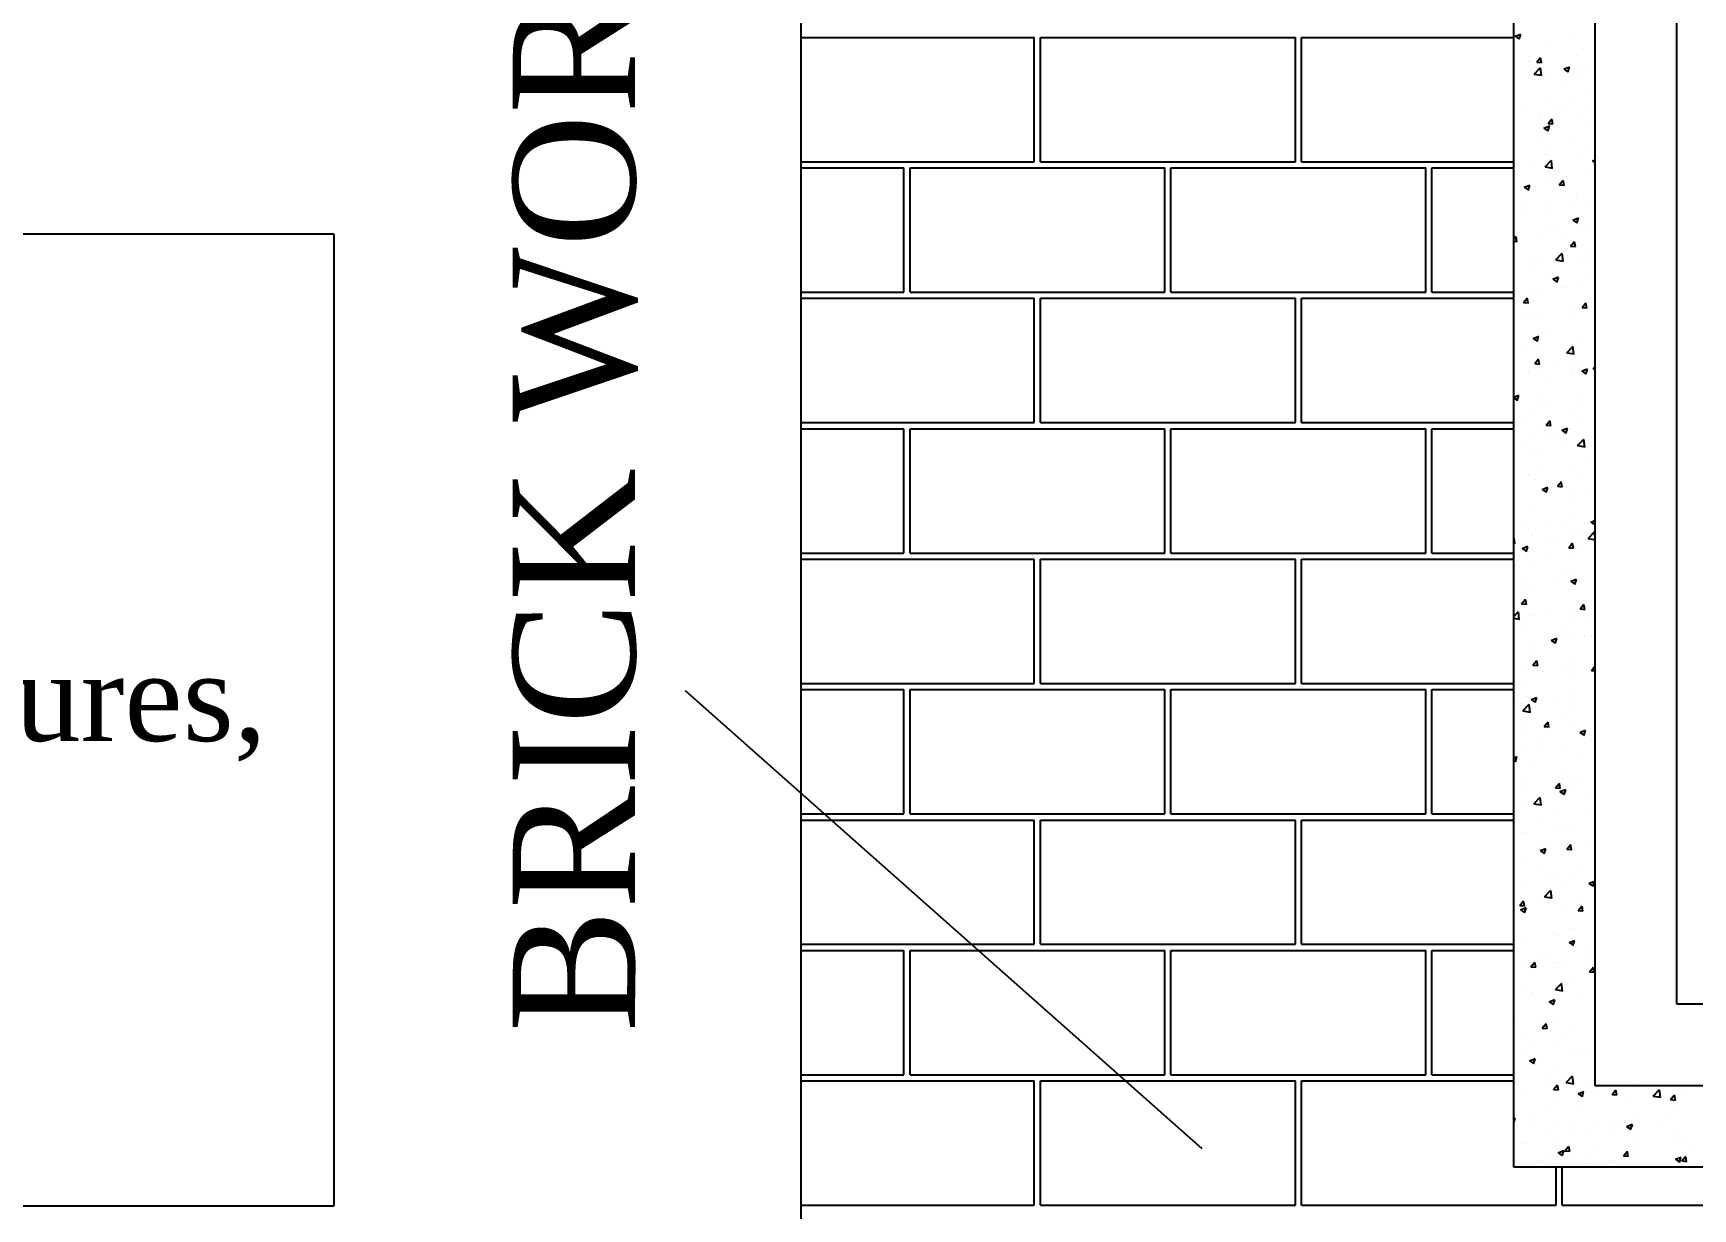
# Model space of a CAD drawing. Header units: metres. Extents: x 605 to 716, y 216 to 296.
# Drawn here: x 618.302 to 621.164, y 219.4 to 221.427 of the extents above; entities that cross this region are included whole.
import ezdxf

# ---------------------------------------------------------------- set-up
doc = ezdxf.new("R2010")
doc.units = ezdxf.units.M
doc.layers.add('1', color=1, linetype='Continuous')
doc.styles.add('ROMANTIC', font='romantic.ttf', dxfattribs={"width": 0.8})
doc.styles.add('TIMES', font='times.ttf', dxfattribs={"height": 9})

# ---------------------------------------------------------------- blocks, each defined once
blk = doc.blocks.new('A$C1A3C141D')
at = {"color": 0}
for p, q in [((61.17, -365.14), (61.17, -129.52)), ((121.99, -305.35), (121.99, -173.11)), ((128.95, -298.39), (128.95, -173.11)), ((135.91, -291.43), (135.91, -180.07)), ((-385.41, -225.66), (21.27, -225.66)), ((21.27, -225.66), (21.27, -308.68)), ((51.26, -264.66), (95.38, -303.75)), ((233.35, -291.43), (135.91, -291.43)), ((240.31, -298.39), (128.95, -298.39)), ((247.27, -305.35), (121.99, -305.35)), ((21.27, -308.68), (-385.41, -308.68))]:
    blk.add_line(p, q, dxfattribs=at)
at = {"color": 4}
for p, q in [((61.17, -208.9), (81.07, -208.9)), ((81.07, -219.51), (81.07, -208.9)), ((81.6, -208.9), (103.35, -208.9)), ((81.6, -219.51), (81.6, -208.9)), ((103.35, -219.51), (103.35, -208.9)), ((103.87, -208.9), (121.99, -208.9)), ((103.87, -219.51), (103.87, -208.9)), ((61.17, -219.51), (81.07, -219.51)), ((81.6, -219.51), (103.35, -219.51)), ((103.87, -219.51), (121.99, -219.51)), ((61.17, -220.03), (69.94, -220.03)), ((69.94, -230.64), (69.94, -220.03)), ((70.46, -220.03), (92.21, -220.03)), ((70.46, -230.64), (70.46, -220.03)), ((92.21, -230.64), (92.21, -220.03)), ((92.73, -220.03), (114.48, -220.03)), ((92.73, -230.64), (92.73, -220.03)), ((114.48, -230.64), (114.48, -220.03)), ((115, -220.03), (121.99, -220.03)), ((115, -230.64), (115, -220.03)), ((61.17, -230.64), (69.94, -230.64)), ((70.46, -230.64), (92.21, -230.64)), ((92.73, -230.64), (114.48, -230.64)), ((115, -230.64), (121.99, -230.64)), ((61.17, -231.17), (81.07, -231.17)), ((81.07, -241.78), (81.07, -231.17)), ((81.6, -231.17), (103.35, -231.17)), ((81.6, -241.78), (81.6, -231.17)), ((103.35, -241.78), (103.35, -231.17)), ((103.87, -231.17), (121.99, -231.17)), ((103.87, -241.78), (103.87, -231.17)), ((61.17, -241.78), (81.07, -241.78)), ((81.6, -241.78), (103.35, -241.78)), ((103.87, -241.78), (121.99, -241.78)), ((61.17, -242.3), (69.94, -242.3)), ((69.94, -252.92), (69.94, -242.3)), ((70.46, -242.3), (92.21, -242.3)), ((70.46, -252.92), (70.46, -242.3)), ((92.21, -252.92), (92.21, -242.3)), ((92.73, -242.3), (114.48, -242.3)), ((92.73, -252.92), (92.73, -242.3)), ((114.48, -252.92), (114.48, -242.3)), ((115, -242.3), (121.99, -242.3)), ((115, -252.92), (115, -242.3)), ((61.17, -252.92), (69.94, -252.92)), ((61.17, -253.44), (81.07, -253.44)), ((70.46, -252.92), (92.21, -252.92)), ((81.07, -264.05), (81.07, -253.44)), ((81.6, -253.44), (103.35, -253.44)), ((81.6, -264.05), (81.6, -253.44)), ((92.73, -252.92), (114.48, -252.92)), ((103.35, -264.05), (103.35, -253.44)), ((103.87, -253.44), (121.99, -253.44)), ((103.87, -264.05), (103.87, -253.44)), ((115, -252.92), (121.99, -252.92)), ((61.17, -264.05), (81.07, -264.05)), ((61.17, -264.57), (69.94, -264.57)), ((69.94, -275.19), (69.94, -264.57)), ((70.46, -264.57), (92.21, -264.57)), ((70.46, -275.19), (70.46, -264.57)), ((81.6, -264.05), (103.35, -264.05)), ((92.21, -275.19), (92.21, -264.57)), ((92.73, -264.57), (114.48, -264.57)), ((92.73, -275.19), (92.73, -264.57)), ((103.87, -264.05), (121.99, -264.05)), ((114.48, -275.19), (114.48, -264.57)), ((115, -264.57), (121.99, -264.57)), ((115, -275.19), (115, -264.57)), ((61.17, -275.19), (69.94, -275.19)), ((61.17, -275.71), (81.07, -275.71)), ((70.46, -275.19), (92.21, -275.19)), ((81.07, -286.32), (81.07, -275.71)), ((81.6, -286.32), (81.6, -275.71)), ((81.6, -275.71), (103.35, -275.71)), ((92.73, -275.19), (114.48, -275.19)), ((103.35, -286.32), (103.35, -275.71)), ((103.87, -286.32), (103.87, -275.71)), ((103.87, -275.71), (121.99, -275.71)), ((115, -275.19), (121.99, -275.19)), ((61.17, -286.32), (81.07, -286.32)), ((61.17, -286.85), (69.94, -286.85)), ((69.94, -297.46), (69.94, -286.85)), ((70.46, -286.85), (92.21, -286.85)), ((70.46, -297.46), (70.46, -286.85)), ((81.6, -286.32), (103.35, -286.32)), ((92.21, -297.46), (92.21, -286.85)), ((92.73, -286.85), (114.48, -286.85)), ((92.73, -297.46), (92.73, -286.85)), ((103.87, -286.32), (121.99, -286.32)), ((114.48, -297.46), (114.48, -286.85)), ((115, -286.85), (121.99, -286.85)), ((115, -297.46), (115, -286.85)), ((61.17, -297.46), (69.94, -297.46)), ((70.46, -297.46), (92.21, -297.46)), ((92.73, -297.46), (114.48, -297.46)), ((115, -297.46), (121.99, -297.46)), ((61.17, -297.98), (81.07, -297.98)), ((81.07, -308.6), (81.07, -297.98)), ((81.6, -297.98), (103.35, -297.98)), ((81.6, -308.6), (81.6, -297.98)), ((103.35, -308.6), (103.35, -297.98)), ((103.87, -297.98), (121.99, -297.98)), ((103.87, -308.6), (103.87, -297.98)), ((125.62, -308.6), (125.62, -305.35)), ((126.14, -308.6), (126.14, -305.35)), ((61.17, -308.6), (81.07, -308.6)), ((81.6, -308.6), (103.35, -308.6)), ((103.87, -308.6), (125.62, -308.6)), ((126.14, -308.6), (147.89, -308.6))]:
    blk.add_line(p, q, dxfattribs=at)
at = {"color": 2}
for p, q in [((122.11, -208.79), (122.59, -208.61)), ((122.11, -208.79), (122.45, -209.03)), ((122.45, -209.06), (122.59, -208.64)), ((125.13, -209.6), (125.13, -209.6)), ((126.89, -208.63), (126.89, -208.63)), ((128.7, -209.11), (128.7, -209.11)), ((123.3, -210.97), (123.3, -210.97)), ((123.38, -210.54), (123.38, -210.54)), ((123.95, -211.01), (124.29, -210.61)), ((123.95, -211.01), (124.37, -211.05)), ((124.36, -211.09), (124.28, -210.65)), ((127.36, -210.28), (127.36, -210.28)), ((127.78, -209.96), (127.78, -209.96)), ((123.75, -212.03), (124.29, -211.46)), ((123.75, -212.03), (124.37, -212.12)), ((124.04, -211.23), (124.04, -211.23)), ((124.36, -212.15), (124.28, -211.49)), ((125.04, -211.91), (125.04, -211.91)), ((126.26, -211.6), (126.75, -211.41)), ((126.26, -211.6), (126.61, -211.83)), ((126.6, -211.86), (126.74, -211.44)), ((127.69, -212.48), (127.69, -212.48)), ((127.76, -211.39), (127.76, -211.39)), ((128.62, -211.42), (128.62, -211.42)), ((128.94, -211.45), (128.95, -211.45)), ((128.94, -211.45), (128.95, -211.45)), ((125.95, -212.71), (125.95, -212.71)), ((128.53, -213.74), (128.53, -213.74)), ((122.69, -214.79), (122.69, -214.79)), ((123.02, -215.13), (123.02, -215.13)), ((124.96, -214.23), (124.96, -214.23)), ((125.86, -215.22), (125.86, -215.22)), ((126.4, -214.95), (126.4, -214.95)), ((127.07, -214.43), (127.07, -214.43)), ((128.49, -214.88), (128.49, -214.88)), ((124.11, -215.45), (124.11, -215.45)), ((124.15, -215.72), (124.15, -215.72)), ((124.57, -216.64), (125.06, -216.46)), ((124.57, -216.64), (124.91, -216.88)), ((124.68, -216.65), (124.68, -216.65)), ((124.87, -216.55), (124.87, -216.55)), ((124.91, -216.91), (125.05, -216.49)), ((124.92, -216.25), (125.25, -215.85)), ((124.92, -216.25), (125.33, -216.29)), ((125.33, -216.32), (125.25, -215.88)), ((127.87, -215.88), (127.87, -215.88)), ((128.45, -216.06), (128.45, -216.06)), ((128.74, -215.96), (128.74, -215.96)), ((124.03, -217.97), (124.03, -217.97)), ((126.66, -217.62), (126.66, -217.62)), ((122.28, -218.2), (122.28, -218.2)), ((124.67, -219.96), (125.21, -219.39)), ((124.79, -218.86), (124.79, -218.86)), ((125.02, -218.48), (125.02, -218.48)), ((125.28, -220.08), (125.21, -219.42)), ((127.34, -219.09), (127.34, -219.09)), ((128.36, -218.37), (128.36, -218.37)), ((128.72, -219.45), (128.95, -219.36)), ((128.72, -219.45), (128.95, -219.6)), ((128.73, -218.64), (128.73, -218.64)), ((122.19, -220.71), (122.19, -220.71)), ((123.28, -219.79), (123.28, -219.79)), ((124.67, -219.96), (125.29, -220.05)), ((124.83, -220.37), (124.83, -220.37)), ((128.28, -220.69), (128.28, -220.69)), ((122.87, -221.69), (123.36, -221.5)), ((122.87, -221.69), (123.22, -221.92)), ((123.22, -221.96), (123.36, -221.54)), ((123.66, -222.04), (123.66, -222.04)), ((124.7, -221.18), (124.7, -221.18)), ((125.88, -221.48), (126.22, -221.08)), ((125.88, -221.48), (126.3, -221.52)), ((126.29, -221.56), (126.21, -221.12)), ((127.38, -222.2), (127.38, -222.2)), ((123, -223.11), (123, -223.11)), ((124.62, -223.5), (124.62, -223.5)), ((125.13, -222.98), (125.13, -222.98)), ((127.05, -223.24), (127.05, -223.24)), ((127.4, -222.53), (127.4, -222.53)), ((128.19, -223.01), (128.19, -223.01)), ((128.84, -223.13), (128.84, -223.13)), ((123, -223.94), (123, -223.94)), ((127.03, -224.49), (127.52, -224.31)), ((127.03, -224.49), (127.38, -224.73)), ((127.31, -225.05), (127.31, -225.05)), ((127.37, -224.76), (127.51, -224.34)), ((128.72, -224.77), (128.72, -224.77)), ((121.99, -226.13), (122.19, -225.88)), ((121.99, -226.29), (122.27, -226.32)), ((122.27, -226.35), (122.19, -225.92)), ((122.28, -225.58), (122.28, -225.58)), ((124.54, -225.81), (124.54, -225.81)), ((124.66, -225.47), (124.66, -225.47)), ((125.56, -225.28), (125.56, -225.28)), ((125.99, -225.74), (125.99, -225.74)), ((126.85, -226.72), (127.19, -226.32)), ((127.26, -226.79), (127.18, -226.35)), ((128.11, -225.32), (128.11, -225.32)), ((123.73, -228.02), (123.73, -228.02)), ((125.48, -227.79), (125.48, -227.79)), ((125.59, -227.89), (126.14, -227.33)), ((125.59, -227.89), (126.21, -227.99)), ((126.21, -228.01), (126.13, -227.35)), ((126.85, -226.72), (127.27, -226.76)), ((127.32, -227.9), (127.32, -227.9)), ((128.02, -227.64), (128.02, -227.64)), ((128.11, -227.45), (128.11, -227.45)), ((123.26, -228.6), (123.26, -228.6)), ((124.45, -228.13), (124.45, -228.13)), ((124.64, -229.29), (124.64, -229.29)), ((125.34, -229.54), (125.82, -229.35)), ((125.68, -229.81), (125.82, -229.39)), ((128.35, -229.45), (128.35, -229.45)), ((122.39, -230.07), (122.39, -230.07)), ((123.64, -230.54), (123.64, -230.54)), ((124.37, -230.45), (124.37, -230.45)), ((125.34, -229.54), (125.68, -229.77)), ((126.1, -230.23), (126.1, -230.23)), ((126.28, -230.19), (126.28, -230.19)), ((127.94, -229.96), (127.94, -229.96)), ((122.82, -231.52), (123.16, -231.12)), ((122.82, -231.52), (123.24, -231.55)), ((123.23, -231.59), (123.15, -231.15)), ((127.03, -232.05), (127.03, -232.05)), ((127.82, -231.96), (128.15, -231.56)), ((127.82, -231.96), (128.23, -231.99)), ((127.86, -232.27), (127.86, -232.27)), ((128.23, -232.03), (128.15, -231.59)), ((122.97, -232.75), (122.97, -232.75)), ((123.25, -232.83), (123.25, -232.83)), ((124.28, -232.76), (124.28, -232.76)), ((124.45, -232.94), (124.45, -232.94)), ((126.97, -232.99), (126.97, -232.99)), ((128.7, -233.58), (128.7, -233.58)), ((128.85, -232.36), (128.85, -232.36)), ((123.64, -234.59), (124.13, -234.4)), ((123.64, -234.59), (123.99, -234.82)), ((123.98, -234.85), (124.12, -234.43)), ((124.2, -235.08), (124.2, -235.08)), ((124.64, -234.28), (124.64, -234.28)), ((127.01, -235.1), (127.01, -235.1)), ((127.77, -234.59), (127.77, -234.59)), ((128.76, -234.87), (128.76, -234.87)), ((122.62, -235.68), (122.62, -235.68)), ((123.79, -236.75), (124.12, -236.35)), ((124.2, -236.82), (124.12, -236.39)), ((125.61, -236.54), (125.61, -236.54)), ((126.52, -235.82), (127.06, -235.26)), ((126.52, -235.82), (127.14, -235.92)), ((127.13, -235.95), (127.05, -235.28)), ((123.24, -237.41), (123.24, -237.41)), ((123.36, -237.32), (123.36, -237.32)), ((123.79, -236.75), (124.21, -236.79)), ((124.11, -237.4), (124.11, -237.4)), ((125.18, -237.85), (125.18, -237.85)), ((126.93, -237.62), (126.93, -237.62)), ((127.08, -237.48), (127.08, -237.48)), ((127.3, -236.72), (127.3, -236.72)), ((127.69, -236.91), (127.69, -236.91)), ((127.8, -237.39), (128.28, -237.2)), ((127.8, -237.39), (128.14, -237.62)), ((128.14, -237.66), (128.28, -237.24)), ((128.78, -237.19), (128.95, -236.99)), ((128.78, -237.19), (128.95, -237.2)), ((127.6, -239.22), (127.6, -239.22)), ((121.99, -239.62), (122.44, -239.45)), ((121.99, -239.66), (122.3, -239.87)), ((122.29, -239.9), (122.43, -239.48)), ((123.35, -240.59), (123.35, -240.59)), ((124.03, -239.71), (124.03, -239.71)), ((124.23, -240.08), (124.23, -240.08)), ((125.1, -240.36), (125.1, -240.36)), ((127.73, -240.02), (127.73, -240.02)), ((127.94, -240.24), (127.94, -240.24)), ((122.95, -241.56), (122.95, -241.56)), ((123.94, -242.03), (123.94, -242.03)), ((124.75, -241.99), (125.09, -241.59)), ((124.75, -241.99), (125.17, -242.03)), ((125.17, -242.06), (125.08, -241.62)), ((127.01, -240.87), (127.01, -240.87)), ((127.52, -241.54), (127.52, -241.54)), ((122.87, -243.64), (122.87, -243.64)), ((123.26, -243.11), (123.26, -243.11)), ((124.62, -243.09), (124.62, -243.09)), ((125.9, -242.76), (125.9, -242.76)), ((126.1, -242.44), (126.59, -242.25)), ((126.1, -242.44), (126.45, -242.67)), ((126.44, -242.7), (126.58, -242.28)), ((127.44, -243.75), (127.98, -243.19)), ((128.05, -243.88), (127.98, -243.22)), ((128.68, -242.4), (128.68, -242.4)), ((123.86, -244.35), (123.86, -244.35)), ((124.34, -244.57), (124.34, -244.57)), ((126.59, -243.79), (126.59, -243.79)), ((127.43, -243.86), (127.43, -243.86)), ((127.44, -243.75), (128.06, -243.85)), ((128.05, -244.73), (128.05, -244.73)), ((128.46, -244.93), (128.46, -244.93)), ((123.22, -246.23), (123.22, -246.23)), ((124.07, -245.51), (124.07, -245.51)), ((127.28, -245.53), (127.28, -245.53)), ((127.35, -246.18), (127.35, -246.18)), ((123.77, -246.67), (123.77, -246.67)), ((124.41, -247.48), (124.9, -247.3)), ((124.41, -247.48), (124.76, -247.72)), ((124.75, -247.75), (124.89, -247.33)), ((125.2, -247.33), (125.2, -247.33)), ((125.72, -247.22), (126.06, -246.82)), ((125.72, -247.22), (126.14, -247.26)), ((126.13, -247.29), (126.05, -246.86)), ((126.63, -247.67), (126.63, -247.67)), ((128.38, -247.44), (128.38, -247.44)), ((128.92, -247.49), (128.92, -247.49)), ((122.24, -248.25), (122.24, -248.25)), ((123.69, -248.98), (123.69, -248.98)), ((127.26, -248.49), (127.26, -248.49)), ((122.93, -250.38), (122.93, -250.38)), ((124.8, -250.42), (124.8, -250.42)), ((126.55, -250.19), (126.55, -250.19)), ((126.99, -249.68), (126.99, -249.68)), ((128.56, -250.29), (128.95, -250.14)), ((128.56, -250.29), (128.91, -250.52)), ((128.9, -250.55), (128.95, -250.42)), ((121.99, -251.67), (122.03, -251.62)), ((121.99, -252.05), (122.11, -252.06)), ((122.1, -252.09), (122.02, -251.66)), ((123.6, -251.3), (123.6, -251.3)), ((123.85, -250.89), (123.85, -250.89)), ((124.6, -251.91), (124.6, -251.91)), ((125.31, -251.82), (125.31, -251.82)), ((126.69, -252.46), (127.02, -252.06)), ((127.1, -252.53), (127.02, -252.09)), ((127.18, -250.81), (127.18, -250.81)), ((127.56, -251.05), (127.56, -251.05)), ((128.36, -251.69), (128.9, -251.12)), ((128.36, -251.69), (128.95, -251.78)), ((128.66, -251.21), (128.66, -251.21)), ((128.95, -251.57), (128.9, -251.15)), ((122.72, -252.53), (123.2, -252.34)), ((122.72, -252.53), (123.06, -252.76)), ((122.97, -253.16), (122.97, -253.16)), ((123.06, -252.8), (123.2, -252.38)), ((124.71, -252.93), (124.71, -252.93)), ((126.69, -252.46), (127.1, -252.5)), ((127.09, -253.13), (127.09, -253.13)), ((127.35, -252.59), (127.35, -252.59)), ((122.46, -254.43), (122.46, -254.43)), ((123.52, -253.62), (123.52, -253.62)), ((126.18, -254.58), (126.18, -254.58)), ((127.26, -254.34), (127.26, -254.34)), ((122.88, -255.68), (122.88, -255.68)), ((123.2, -255.04), (123.2, -255.04)), ((123.44, -255.93), (123.44, -255.93)), ((125.52, -255.33), (125.52, -255.33)), ((126.87, -255.33), (127.36, -255.15)), ((126.87, -255.33), (127.22, -255.57)), ((127.01, -255.44), (127.01, -255.44)), ((127.21, -255.6), (127.35, -255.18)), ((122.66, -257.26), (123, -256.86)), ((122.66, -257.26), (123.08, -257.29)), ((123.07, -257.33), (122.99, -256.89)), ((126.92, -257.76), (126.92, -257.76)), ((127.65, -257.69), (127.99, -257.29)), ((127.65, -257.69), (128.07, -257.73)), ((128.06, -257.77), (127.98, -257.33)), ((128.08, -257.5), (128.08, -257.5)), ((121.99, -258.33), (122.4, -257.9)), ((121.99, -258.49), (122.48, -258.56)), ((122.47, -258.59), (122.39, -257.93)), ((122.57, -258.92), (122.57, -258.92)), ((122.91, -259.19), (122.91, -259.19)), ((123.35, -258.25), (123.35, -258.25)), ((123.69, -258.08), (123.69, -258.08)), ((124.82, -258.14), (124.82, -258.14)), ((126.29, -259.08), (126.29, -259.08)), ((126.97, -258.49), (126.97, -258.49)), ((128.54, -258.3), (128.54, -258.3)), ((123.27, -260.57), (123.27, -260.57)), ((125.18, -260.38), (125.66, -260.19)), ((125.18, -260.38), (125.52, -260.61)), ((125.52, -260.65), (125.66, -260.23)), ((126.25, -260.24), (126.25, -260.24)), ((126.84, -260.08), (126.84, -260.08)), ((128, -260.01), (128, -260.01)), ((128.64, -260.02), (128.64, -260.02)), ((123.44, -261.68), (123.44, -261.68)), ((124.58, -260.72), (124.58, -260.72)), ((127.15, -261.84), (127.15, -261.84)), ((123.18, -262.88), (123.18, -262.88)), ((123.63, -262.49), (123.96, -262.09)), ((123.63, -262.49), (124.04, -262.53)), ((124.04, -262.56), (123.96, -262.13)), ((124.42, -262.99), (124.42, -262.99)), ((126.16, -262.76), (126.16, -262.76)), ((126.76, -262.39), (126.76, -262.39)), ((127.24, -263.16), (127.24, -263.16)), ((128.62, -262.93), (128.95, -262.54)), ((128.62, -262.93), (128.95, -262.96)), ((128.8, -262.41), (128.8, -262.41)), ((123.18, -263.85), (123.18, -263.85)), ((126.67, -264.71), (126.67, -264.71)), ((122.08, -265.23), (122.08, -265.23)), ((122.59, -265.73), (122.59, -265.73)), ((122.78, -266.4), (123.32, -265.83)), ((123.1, -265.2), (123.1, -265.2)), ((123.39, -266.52), (123.32, -265.86)), ((123.48, -265.43), (123.97, -265.24)), ((123.48, -265.43), (123.83, -265.66)), ((123.55, -266.17), (123.55, -266.17)), ((123.82, -265.69), (123.97, -265.27)), ((124.33, -265.5), (124.33, -265.5)), ((125.8, -265.39), (125.8, -265.39)), ((126.97, -265.16), (126.97, -265.16)), ((127.26, -266.33), (127.26, -266.33)), ((122.78, -266.4), (123.4, -266.49)), ((123.01, -267.52), (123.01, -267.52)), ((124.59, -267.73), (124.93, -267.33)), ((124.59, -267.73), (125.01, -267.76)), ((125, -267.8), (124.92, -267.36)), ((126.59, -267.03), (126.59, -267.03)), ((126.95, -267.31), (126.95, -267.31)), ((122.5, -268.25), (122.5, -268.25)), ((122.89, -268), (122.89, -268)), ((124.41, -268.93), (124.41, -268.93)), ((125.14, -267.9), (125.14, -267.9)), ((127.64, -268.23), (128.13, -268.04)), ((127.64, -268.23), (127.98, -268.46)), ((127.98, -268.5), (128.12, -268.08)), ((128.13, -269.09), (128.13, -269.09)), ((128.62, -268.84), (128.62, -268.84)), ((121.99, -270.4), (122.28, -270.29)), ((122.13, -270.74), (122.27, -270.32)), ((122.93, -269.83), (122.93, -269.83)), ((124.56, -269.53), (124.56, -269.53)), ((126.5, -269.34), (126.5, -269.34)), ((127.7, -270.07), (127.7, -270.07)), ((121.99, -270.61), (122.14, -270.71)), ((123.31, -270.65), (123.31, -270.65)), ((126.42, -271.66), (126.42, -271.66)), ((127.22, -271.97), (127.22, -271.97)), ((122.84, -272.15), (122.84, -272.15)), ((123.06, -272.49), (123.06, -272.49)), ((123.16, -272.67), (123.16, -272.67)), ((125.56, -272.96), (125.89, -272.56)), ((125.56, -272.96), (125.97, -273)), ((125.87, -272.81), (125.87, -272.81)), ((125.97, -273.03), (125.89, -272.6)), ((125.94, -273.28), (126.43, -273.09)), ((125.94, -273.28), (126.29, -273.51)), ((126.29, -273.54), (126.43, -273.12)), ((126.77, -272.64), (126.77, -272.64)), ((127.61, -272.58), (127.61, -272.58)), ((122.76, -274.47), (122.76, -274.47)), ((123.7, -274.33), (124.25, -273.76)), ((123.7, -274.33), (124.32, -274.42)), ((124.32, -274.45), (124.24, -273.79)), ((124.52, -273.42), (124.52, -273.42)), ((126.33, -273.98), (126.33, -273.98)), ((128.24, -273.58), (128.24, -273.58)), ((124.04, -275.56), (124.04, -275.56)), ((125.39, -276.18), (125.39, -276.18)), ((125.78, -275.33), (125.78, -275.33)), ((126.93, -276.12), (126.93, -276.12)), ((128.42, -274.98), (128.42, -274.98)), ((122.67, -276.79), (122.67, -276.79)), ((122.87, -276.82), (122.87, -276.82)), ((126.25, -276.3), (126.25, -276.3)), ((128.6, -277.65), (128.6, -277.65)), ((122.21, -278.3), (122.21, -278.3)), ((123.95, -278.07), (123.95, -278.07)), ((124.25, -278.32), (124.74, -278.14)), ((124.25, -278.32), (124.6, -278.56)), ((124.54, -278.35), (124.54, -278.35)), ((124.59, -278.59), (124.73, -278.17)), ((126.16, -278.61), (126.16, -278.61)), ((126.52, -278.2), (126.86, -277.8)), ((126.52, -278.2), (126.94, -278.23)), ((126.59, -277.73), (126.59, -277.73)), ((126.93, -278.27), (126.85, -277.83)), ((122.59, -279.1), (122.59, -279.1)), ((124.03, -279.74), (124.03, -279.74)), ((124.76, -280.47), (124.76, -280.47)), ((127.75, -279.89), (127.75, -279.89)), ((122.12, -280.82), (122.12, -280.82)), ((122.5, -281.42), (122.5, -281.42)), ((123.14, -281.48), (123.14, -281.48)), ((124.63, -282.26), (125.17, -281.7)), ((125.24, -282.38), (125.16, -281.72)), ((125.5, -280.67), (125.5, -280.67)), ((126.08, -280.93), (126.08, -280.93)), ((127.2, -280.78), (127.2, -280.78)), ((128.41, -281.12), (128.89, -280.94)), ((128.41, -281.12), (128.75, -281.36)), ((128.75, -281.39), (128.89, -280.97)), ((122.5, -283), (122.83, -282.6)), ((122.5, -283), (122.91, -283.03)), ((122.56, -283.37), (123.05, -283.18)), ((122.65, -283.27), (122.65, -283.27)), ((122.91, -283.07), (122.83, -282.63)), ((122.9, -283.64), (123.04, -283.22)), ((122.93, -283.22), (122.93, -283.22)), ((124.63, -282.26), (125.24, -282.36)), ((125.99, -283.25), (125.99, -283.25)), ((127.32, -282.64), (127.32, -282.64)), ((127.49, -283.43), (127.82, -283.03)), ((127.9, -283.5), (127.82, -283.07)), ((122.42, -283.74), (122.42, -283.74)), ((122.56, -283.37), (122.9, -283.6)), ((126.36, -283.43), (126.36, -283.43)), ((127.49, -283.43), (127.9, -283.47)), ((122.34, -286.05), (122.34, -286.05)), ((122.85, -285.63), (122.85, -285.63)), ((125.49, -285.38), (125.49, -285.38)), ((125.91, -285.56), (125.91, -285.56)), ((126.71, -286.17), (127.2, -285.98)), ((126.91, -284.93), (126.91, -284.93)), ((127.05, -286.44), (127.19, -286.02)), ((127.23, -285.15), (127.23, -285.15)), ((124.52, -287.16), (124.52, -287.16)), ((125.01, -286.99), (125.01, -286.99)), ((126.71, -286.17), (127.06, -286.4)), ((128.04, -287.55), (128.04, -287.55)), ((128.58, -286.46), (128.58, -286.46)), ((128.72, -287.15), (128.72, -287.15)), ((122.25, -288.37), (122.25, -288.37)), ((122.76, -287.77), (122.76, -287.77)), ((123.46, -288.23), (123.8, -287.83)), ((123.46, -288.23), (123.88, -288.27)), ((123.66, -288.13), (123.66, -288.13)), ((123.87, -288.3), (123.79, -287.87)), ((125.4, -287.9), (125.4, -287.9)), ((125.82, -287.88), (125.82, -287.88)), ((126.48, -287.92), (126.48, -287.92)), ((128.45, -288.67), (128.79, -288.27)), ((128.45, -288.67), (128.87, -288.71)), ((128.86, -288.74), (128.78, -288.3)), ((123.12, -290.29), (123.12, -290.29)), ((125.55, -290.19), (126.09, -289.63)), ((125.55, -290.19), (126.17, -290.29)), ((125.74, -290.2), (125.74, -290.2)), ((126.16, -290.32), (126.08, -289.65)), ((126.21, -290.3), (126.21, -290.3)), ((127.18, -289.6), (127.18, -289.6)), ((122.17, -290.69), (122.17, -290.69)), ((123.57, -290.64), (123.57, -290.64)), ((123.62, -290.53), (123.62, -290.53)), ((125.02, -291.22), (125.51, -291.03)), ((125.02, -291.22), (125.37, -291.45)), ((125.36, -291.49), (125.5, -291.07)), ((127.34, -290.68), (127.34, -290.68)), ((122.08, -293), (122.08, -293)), ((124.38, -293.04), (124.38, -293.04)), ((124.43, -293.47), (124.76, -293.07)), ((124.84, -293.54), (124.76, -293.1)), ((125.65, -292.51), (125.65, -292.51)), ((128.77, -292.46), (128.77, -292.46)), ((122.27, -294.08), (122.27, -294.08)), ((122.83, -294.44), (122.83, -294.44)), ((124.43, -293.47), (124.84, -293.5)), ((125.98, -294.24), (125.98, -294.24)), ((126.89, -293.75), (126.89, -293.75)), ((122, -295.32), (122, -295.32)), ((122.55, -295.79), (122.55, -295.79)), ((123.33, -296.27), (123.81, -296.08)), ((123.74, -295.02), (123.74, -295.02)), ((124.5, -295.97), (124.5, -295.97)), ((125.57, -294.83), (125.57, -294.83)), ((126.94, -295.21), (126.94, -295.21)), ((127.45, -295.17), (127.45, -295.17)), ((128.56, -295.28), (128.56, -295.28)), ((128.68, -294.98), (128.68, -294.98)), ((123.33, -296.27), (123.67, -296.5)), ((123.67, -296.53), (123.81, -296.11)), ((125.49, -297.15), (125.49, -297.15)), ((124.6, -297.78), (124.6, -297.78)), ((125.11, -297.95), (125.11, -297.95)), ((125.39, -298.7), (125.73, -298.3)), ((125.39, -298.7), (125.81, -298.74)), ((125.8, -298.77), (125.72, -298.34)), ((126.47, -298.12), (127.01, -297.56)), ((126.47, -298.12), (127.09, -298.22)), ((126.85, -297.72), (126.85, -297.72)), ((127.08, -298.25), (127.01, -297.59)), ((127.16, -298.41), (127.16, -298.41)), ((127.48, -299.07), (127.97, -298.88)), ((128.31, -297.93), (128.31, -297.93)), ((130.39, -299.14), (130.72, -298.74)), ((130.8, -299.21), (130.72, -298.77)), ((132.53, -298.5), (132.53, -298.5)), ((133.9, -299.28), (134.44, -298.71)), ((134.51, -299.4), (134.44, -298.74)), ((123.1, -299.11), (123.1, -299.11)), ((125.4, -299.46), (125.4, -299.46)), ((127.48, -299.07), (127.83, -299.3)), ((127.66, -300.12), (127.66, -300.12)), ((127.82, -299.34), (127.96, -298.91)), ((128.92, -299.02), (128.92, -299.02)), ((130.39, -299.14), (130.8, -299.18)), ((132.05, -299.54), (132.05, -299.54)), ((133.8, -299.31), (133.8, -299.31)), ((133.9, -299.28), (134.52, -299.37)), ((135.38, -299.58), (135.71, -299.18)), ((135.38, -299.58), (135.79, -299.61)), ((135.79, -299.65), (135.71, -299.21)), ((136.02, -300.32), (136.02, -300.32)), ((136.43, -298.97), (136.43, -298.97)), ((121.99, -301.18), (122.12, -301.13)), ((121.99, -301.53), (122.11, -301.16)), ((123.24, -301.33), (123.24, -301.33)), ((123.28, -300.7), (123.28, -300.7)), ((125.02, -300.47), (125.02, -300.47)), ((126.96, -301.49), (126.96, -301.49)), ((128.83, -301.34), (128.83, -301.34)), ((130.67, -301.65), (130.67, -301.65)), ((131.63, -301.87), (132.12, -301.68)), ((131.97, -302.14), (132.12, -301.72)), ((132.45, -300.81), (132.45, -300.81)), ((134.6, -301.71), (134.6, -301.71)), ((134.99, -301.17), (134.99, -301.17)), ((124.71, -302.27), (124.71, -302.27)), ((125.32, -301.78), (125.32, -301.78)), ((125.83, -302.87), (125.83, -302.87)), ((126.87, -302.56), (126.87, -302.56)), ((128.43, -302.43), (128.43, -302.43)), ((130.22, -302.29), (130.22, -302.29)), ((130.93, -301.86), (130.93, -301.86)), ((131.63, -301.87), (131.98, -302.1)), ((131.96, -302.06), (131.96, -302.06)), ((132.14, -302.58), (132.14, -302.58)), ((132.36, -303.13), (132.36, -303.13)), ((134.39, -301.8), (134.39, -301.8)), ((135.86, -302.74), (135.86, -302.74)), ((135.94, -302.64), (135.94, -302.64)), ((136.66, -302.7), (136.66, -302.7)), ((122.81, -303.26), (122.81, -303.26)), ((123.19, -303.21), (123.19, -303.21)), ((125.23, -304.1), (125.23, -304.1)), ((125.79, -304.11), (126.27, -303.93)), ((125.79, -304.11), (126.13, -304.35)), ((126.13, -304.38), (126.27, -303.96)), ((126.36, -303.94), (126.69, -303.54)), ((126.36, -303.94), (126.78, -303.97)), ((126.77, -304.01), (126.69, -303.57)), ((128.54, -304.09), (128.54, -304.09)), ((128.75, -303.65), (128.75, -303.65)), ((131.35, -304.37), (131.69, -303.97)), ((131.35, -304.37), (131.77, -304.41)), ((131.76, -304.44), (131.68, -304.01)), ((132.6, -303.39), (132.6, -303.39)), ((132.77, -304.46), (132.77, -304.46)), ((135.79, -304.67), (136.28, -304.48)), ((136.13, -304.94), (136.27, -304.52)), ((136.34, -304.81), (136.68, -304.41)), ((136.75, -304.88), (136.67, -304.45)), ((137.16, -303.88), (137.16, -303.88)), ((124.48, -304.79), (124.48, -304.79)), ((125.57, -305.03), (125.57, -305.03)), ((128.39, -305.03), (128.39, -305.03)), ((129.29, -305.19), (129.29, -305.19)), ((130.13, -304.8), (130.13, -304.8)), ((133, -305.34), (133, -305.34)), ((135.79, -304.67), (136.13, -304.91)), ((135.85, -304.96), (135.85, -304.96)), ((136.34, -304.81), (136.76, -304.85))]:
    blk.add_line(p, q, dxfattribs=at)
at = {"color": 4, "style": 'ROMANTIC'}
blk.add_text('BRICK WORK', height=10.44, rotation=90, dxfattribs=at).set_placement((46.99, -293.84))
at = {"color": 4, "style": 'TIMES'}
blk.add_text('lo =  (a) Larger lateral dimention of the member at the section where yielding occures,', height=7.4239, dxfattribs=at).set_placement((-371.88, -268.96))

msp = doc.modelspace()

# ---------------------------------------------------------------- block references
at = {"layer": '1', "color": 0, "xscale": 0.0201984694141399, "yscale": 0.0201984694141399, "zscale": 0.0201984694141399}
msp.add_blockref('A$C1A3C141D', (618.3911, 225.6392), dxfattribs=at)

doc.saveas('drawing.dxf')
